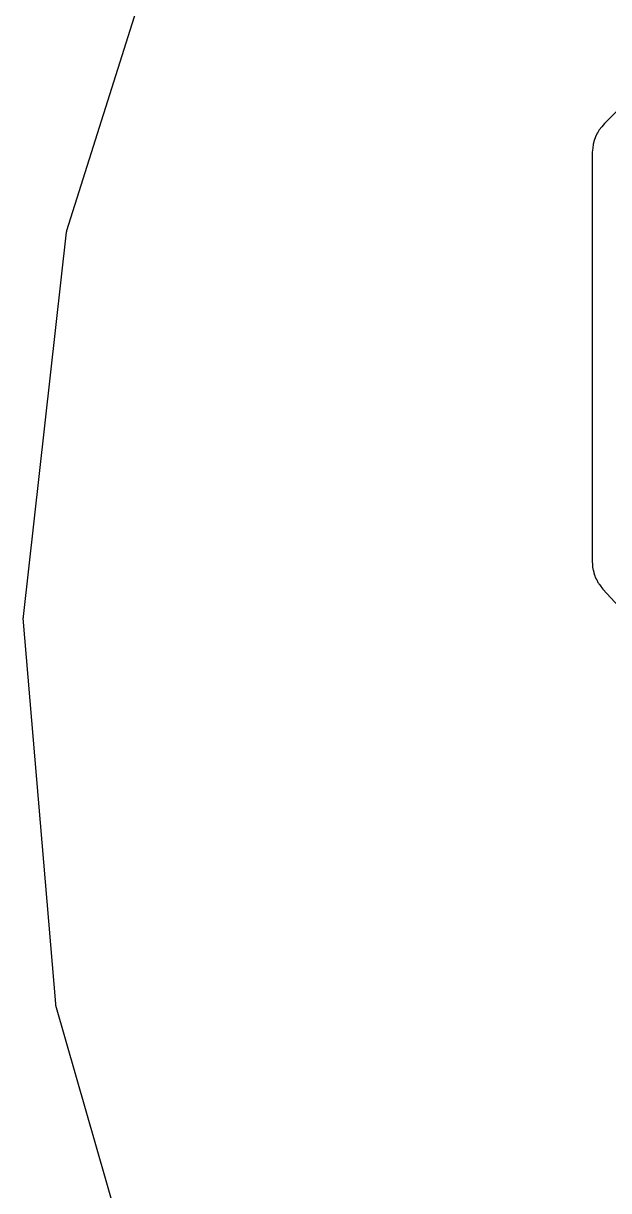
# Model space of a CAD drawing. Extents: x 164 to 228.7, y -128.7 to -69.
# Drawn here: x 171.31 to 179.75, y -107.86 to -91.04 of the extents above; entities that cross this region are included whole.
import ezdxf

# ---------------------------------------------------------------- set-up
doc = ezdxf.new("R2010")
doc.units = 0
doc.header["$MEASUREMENT"] = 0
doc.layers.add('BLACK', color=7, linetype='CONTINUOUS')

msp = doc.modelspace()

# ---------------------------------------------------------------- linework, layer by layer
at = {"layer": 'Black'}
for p, q in [((171.938, -94.0226), (173.624, -88.7086)), ((180.787, -91.3883), (179.692, -92.4834)), ((179.692, -92.4834), (179.654, -92.5292)), ((179.563, -92.6733), (179.547, -92.727)), ((179.59, -92.624), (179.563, -92.6733)), ((179.591, -92.6234), (179.59, -92.624)), ((179.617, -92.5733), (179.591, -92.6229)), ((179.591, -92.6229), (179.591, -92.6234)), ((179.654, -92.5302), (179.617, -92.5733)), ((179.654, -92.5292), (179.654, -92.5297)), ((179.654, -92.5297), (179.654, -92.5302)), ((179.524, -92.839), (179.517, -92.8976)), ((179.529, -92.7818), (179.524, -92.8377)), ((179.524, -92.8377), (179.524, -92.8383)), ((179.524, -92.8383), (179.524, -92.839)), ((179.546, -92.7283), (179.529, -92.7818)), ((179.547, -92.727), (179.546, -92.7276)), ((179.546, -92.7276), (179.546, -92.7283)), ((179.517, -92.8976), (179.517, -92.8983)), ((179.517, -92.8983), (179.517, -92.8984)), ((179.517, -92.8984), (179.517, -92.8985)), ((179.517, -92.8985), (179.517, -92.9004)), ((179.517, -92.9004), (179.517, -98.7938)), ((171.937, -94.0349), (171.938, -94.0226)), ((171.312, -99.587), (171.933, -94.0468)), ((171.933, -94.0468), (171.937, -94.0349)), ((179.517, -98.7938), (179.521, -98.8376)), ((179.521, -98.8376), (179.521, -98.841)), ((179.521, -98.841), (179.522, -98.8444)), ((179.522, -98.8444), (179.523, -98.8822)), ((179.523, -98.8822), (179.525, -98.8887)), ((179.525, -98.8887), (179.526, -98.8977)), ((179.526, -98.8977), (179.528, -98.9064)), ((179.528, -98.9064), (179.529, -98.9131)), ((179.529, -98.9131), (179.54, -98.9493)), ((179.54, -98.9493), (179.54, -98.9527)), ((179.54, -98.9527), (179.541, -98.9559)), ((179.541, -98.9559), (179.55, -98.9926)), ((179.55, -98.9926), (179.553, -98.9987)), ((179.553, -98.9987), (179.556, -99.0074)), ((179.556, -99.0074), (179.56, -99.0155)), ((179.56, -99.0155), (179.562, -99.0219)), ((179.562, -99.0219), (179.579, -99.0553)), ((179.579, -99.0553), (179.58, -99.0586)), ((179.58, -99.0586), (179.582, -99.0614)), ((179.582, -99.0614), (179.598, -99.0957)), ((179.598, -99.0957), (179.602, -99.1011)), ((179.602, -99.1011), (179.606, -99.1092)), ((179.606, -99.1092), (179.612, -99.1163)), ((179.612, -99.1163), (179.615, -99.1223)), ((179.615, -99.1223), (179.639, -99.1516)), ((179.639, -99.1516), (179.64, -99.1546)), ((179.64, -99.1546), (179.643, -99.157)), ((179.643, -99.157), (179.669, -99.1922)), ((179.669, -99.1922), (179.671, -99.1943)), ((179.671, -99.1943), (180.766, -100.389)), ((171.311, -99.6118), (171.312, -99.5994)), ((171.778, -105.167), (171.311, -99.6118)), ((171.312, -99.5994), (171.312, -99.587)), ((171.781, -105.179), (171.778, -105.167)), ((171.782, -105.192), (171.781, -105.179)), ((173.319, -110.55), (171.782, -105.192))]:
    msp.add_line(p, q, dxfattribs=at)

doc.saveas('drawing.dxf')
